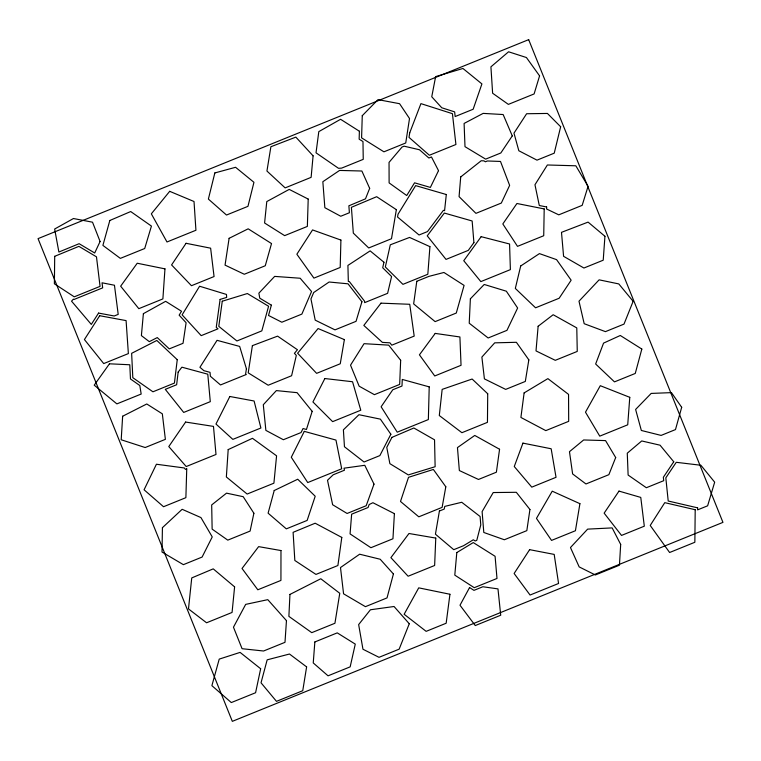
<?xml version="1.0" encoding="UTF-8"?>
<svg xmlns="http://www.w3.org/2000/svg" width="761" height="761" viewBox="0 0 761 761"><rect width="100%" height="100%" fill="white"/><g stroke="black" fill="none" stroke-linecap="round" stroke-linejoin="round"><path stroke-width="1.14" d="M280.98 550.555L280.933 580.415L257.817 589.785L242.036 568.477L258.626 546.626L280.98 550.555M487.715 393.77L487.449 422.345L461.908 432.695L439.297 415.525L442.16 389.385L472.134 379.026L487.715 393.77M695.202 509.727L694.85 542.27L669.613 552.505L650.217 525.451L664.772 502.66L695.202 509.727M697.618 507.844L697.599 509.88L707.625 505.808L714.674 482.17L700.871 465.256L676.263 462.308L665.827 477.851L668.206 501.014L697.618 507.844M54.706 256.314L54.383 283.796L74.245 296.828L100.062 286.364L96.476 256.828L78.897 246.355L54.706 256.314M162.426 527.668L162.017 552.039L183.382 564.662L202.103 557.062L212.243 536.924L200.942 517.575L182.145 509.299L162.426 527.668M544.201 208.923L543.725 235.729L517.509 246.364L502.821 223.943L516.938 203.491L544.201 208.923M546.636 206.982L546.598 209.009L558.774 214.84L582.184 205.346L588.072 186.302L575.839 165.793L547.378 164.985L534.964 184.742L539.292 205.499L546.636 206.982M340.909 240.067L340.205 267.463L313.913 278.126L296.857 254.231L312.552 229.927L340.909 240.067M429.214 386.873L428.357 419.568L397.242 432.181L381.118 406.764L392.79 389.756L401.998 386.027L402.274 379.435L429.214 386.873M186.74 468.89L185.884 497.665L163.539 506.731L144.076 489.78L156.424 464.239L184.257 467.958L185.503 469.394L186.74 468.89M308.205 199.078L307.358 226.417L284.643 235.634L264.59 223.002L266.778 201.57L289.218 189.394L308.205 199.078M359.392 131.234L359.144 139.149L362.978 141.546L363.244 159.353L341.67 168.105L338.502 168.305L316.024 152.828L318.802 131.624L340.576 119.287L359.392 131.234M362.265 115.682L361.589 137.855L383.934 151.82L405.737 142.973L409.513 118.516L399.573 103.696L378.027 99.634L362.265 115.682M400.666 360.286L399.668 384.419L374.393 394.664L359.154 386.198L350.526 365.156L364.053 343.677L388.681 345.133L400.666 360.286M435.768 538.084L434.636 565.48L408.115 576.239L390.907 557.651L408.98 533.499L435.768 538.084M470.374 298.816L469.223 323.206L488.143 337.979L506.959 330.35L517.632 308.005L506.341 291.206L484.224 284.471L470.374 298.816M289.951 594.427L288.885 616.381L311.763 632.657L334.935 623.259L339.767 593.295L320.781 578.75L289.951 594.427M394.398 513.646L392.952 538.769L370.911 547.711L350.07 533.908L351.649 514.17L368.077 507.511L369.152 504.543L372.909 502.717L394.398 513.646M620.681 544.419L619.444 565.195L595.34 574.974L579.178 566.907L570.465 547.54L587.644 529.123L612.158 527.906L620.681 544.419M122.645 416.229L121.199 439.772L145.18 447.535L165.375 439.344L162.331 413.832L146.778 403.977L122.645 416.229M228.186 449.589L226.359 476.976L247.144 494.051L273.903 483.187L276.576 455.82L252.481 438.307L228.186 449.589M286.459 620.634L284.995 642.322L263.563 651.007L242.074 648.705L233.465 627.197L245.679 604.386L267.786 599.658L286.459 620.634M164.966 268.861L162.883 298.911L138.816 308.671L120.657 286.193L137.227 263.23L164.966 268.861M604.938 236.271L603.226 260.195L583.925 268.024L563.587 256.314L561.494 232.343L588.082 222.107L604.938 236.271M629.775 397.328L627.72 424.809L599.754 436.148L585.485 412.177L600.296 385.694L629.775 397.328M314.845 641.97L313.247 662.936L328.048 675.825L350.165 666.855L355.273 644.11L337.237 632.867L314.845 641.97M429.927 246.65L427.825 274.255L402.93 284.357L385.332 266.978L390.298 244.814L409.57 237.432L429.927 246.65M460.709 176.952L459.073 196.633L475.939 213.356L501.318 203.054L509.632 185.389L500.5 161.446L487.401 160.98L485.413 161.779L483.863 160.847L481.209 160.752L460.709 176.952M538.132 326.26L536.01 350.907L555.283 360.324L577.257 351.42L576.781 327.905L553.171 314.731L538.132 326.26M456.809 552.572L454.793 575.135L474.246 587.692L496.99 578.465L495.088 556.291L473.266 542.574L456.809 552.572M143.382 313.665L141.394 335.601L149.299 341.651L157.27 337.589L169.275 348.88L183.03 343.306L186.103 322.74L179.149 315.168L181.527 311.259L165.641 301.327L143.382 313.665M313.094 155.843L311.125 177.351L285.147 187.891L266.94 171.044L270.887 146.74L295.848 137.113L313.094 155.843M234.607 586.864L232.067 612.443L206.564 622.783L188.481 608.905L191.743 577.922L213.232 568.857L234.607 586.864M446.307 194.521L444.576 210.635L443.425 210.312L427.473 231.582L419.054 234.997L397.556 217.018L398.022 214.202L415.639 185.617L446.307 194.521M177.246 359.677L174.421 383.087L152.942 391.801L132.814 377.684L131.634 353.323L156.823 340.462L177.246 359.677M178.16 372.1L176.638 384.743L165.289 389.347L183.705 412.433L210.293 401.656L207.782 374.193L181.869 367.183L178.16 372.1M449.941 594.255L446.165 623.23L426.15 631.354L404.139 614.27L418.731 587.853L449.941 594.255M524.12 392.904L520.905 417.447L545.799 430.621L568.686 421.337L568.553 394.398L547.882 378.626L524.12 392.904M220.1 299.415L216.248 327.382L218.026 328.819L201.199 335.649L182.126 314.854L199.591 286.231L226.464 294.44L226.654 297.408L220.1 299.415M222.269 301.223L218.797 326.364L236.909 340.976L261.822 330.873L268.585 306.264L247.363 293.537L222.269 301.223M341.794 537.418L337.903 565.509L315.958 574.412L294.83 560.477L293.109 532.329L315.168 523.216L341.794 537.418M499.568 449.256L496.381 472.2L478.488 479.459L459.349 470.545L457.456 447.601L474.759 435.444L499.568 449.256M416.79 281.285L413.642 303.896L435.121 321.627L456.286 313.037L464.077 285.394L443.939 272.476L428.919 276.376L416.79 281.285M529.932 509.49L526.831 530.636L504.343 539.758L483.796 532.472L482.113 511.611L493.223 492.548L516.319 492.3L529.932 509.49M229.109 238.317L225.047 265.123L244.3 274.255L265.266 265.751L271.525 243.568L248.172 228.823L229.109 238.317M246.421 368.743L245.603 374.06L246.298 374.488L220.509 384.952L210.378 376.257L210.026 372.338L203.881 370.674L199.934 367.287L217.047 340.329L239.667 346.426L246.421 368.743M252.386 345.646L248.21 372.852L268.195 385.228L291.606 375.734L296.324 355.377L294.421 353.361L297.437 349.727L277.594 336.134L252.386 345.646M409.722 132.823L409.018 137.389L429.385 155.254L455.915 144.495L452.424 113.674L420.928 103.629L409.722 132.823M306.616 666.893L302.754 690.703L276.49 701.357L261.033 682.807L267.168 659.835L289.484 654.022L306.616 666.893M528.838 359.858L525.318 381.432L505.685 389.394L484.405 378.883L481.884 357.061L494.717 342.84L516.386 342.298L528.838 359.858M396.357 209.665L391.487 238.735L368.724 247.962L353.332 233.123L351.392 207.315L376.666 196.699L396.357 209.665M579.92 503.677L575.421 530.74L551.544 540.415L536.467 518.393L552.239 491.178L579.92 503.677M344.381 339.615L340.253 363.768L316.624 373.356L297.608 353.237L318.088 328.543L344.381 339.615M439.411 511.021L435.435 534.193L453.756 549.68L463.563 545.704L473.313 539.777L475.216 540.976L476.786 540.339L480.771 524.881L480.096 516.5L461.737 502.27L444.719 506.407L444.243 509.061L439.411 511.021M445.813 486.783L442.122 507.368L418.807 516.824L400.495 501.461L408.514 477.328L433.351 469.451L445.813 486.783M435.634 76.623L431.753 96.771L441.76 107.767L454.64 111.877L455.164 116.538L473.152 109.242L481.913 83.919L462.935 68.471L435.634 76.623M253.889 513.247L250.103 531.083L227.777 540.139L212.138 529.123L211.682 504.933L226.531 493.147L243.206 496.695L253.889 513.247M260.662 668.748L255.582 692.729L231.315 702.565L211.891 685.661L219.225 659.112L240.096 652.396L260.662 668.748M383.944 262.241L382.707 267.758L391.582 276.528L387.615 293.327L364.652 302.64L364.586 301.242L349.318 281.551L348.329 281.456L347.91 265.427L370.131 250.883L383.944 262.241M520.695 265.989L515.321 288.429L535.573 307.805L559.154 298.245L571.15 280.2L556.576 259.644L539.435 253.613L520.695 265.989M560.657 126.764L554.236 153.17L537 160.152L518.831 150.754L513.979 133.146L526.622 113.741L547.425 113.446L560.657 126.764M214.84 172.947L208.381 199.078L226.502 215.04L247.962 206.336L253.946 182.307L235.577 167.287L214.84 172.947M393.418 573.975L387.026 597.908L365.432 606.669L343.572 593.818L340.49 567.554L359.639 554.208L380.196 559.249L393.418 573.975M641.827 349.052L635.264 373.451L614.479 381.879L595.644 364.005L603.559 343.116L620.291 335.487L641.827 349.052M274.217 490.522L268.1 513.171L286.317 528.866L307.149 520.419L315.206 496.239L297.722 479.23L274.217 490.522M271.363 305.142L268.528 315.463L281.827 322.226L301.879 314.093L311.553 291.511L300.176 278.241L274.664 276.395L258.873 293.175L259.777 298.188L271.363 305.142M109.822 220.49L102.897 245.403L120.352 258.379L144.714 248.505L151.429 226.084L130.702 211.548L109.822 220.49M681.685 407.297L675.483 429.585L661.109 435.416L641.342 430.469L635.616 409.447L651.188 393.418L671.44 392.628L681.685 407.297M361.932 301.746L356.043 321.332L335.002 329.865L315.206 320.143L310.954 298.959L313.703 292.538L329.104 282.008L348.024 283.815L361.932 301.746M539.578 75.872L534.108 93.945L508.377 104.381L492.624 93.232L490.921 66.835L508.576 51.786L526.422 57.532L539.578 75.872M312.181 411.33L306.445 429.48L303.049 428.548L301.033 432.552L283.358 439.725L265.874 430.384L263.296 404.728L276.367 390.593L297.085 392.666L312.181 411.33M374.003 484.12L366.184 505.723L347.102 513.466L332.633 504.743L327.506 480.277L333.185 474.797L344.438 470.231L344.029 468.177L364.776 465.294L374.003 484.12M522.94 443.13L514.265 466.522L531.787 487.145L556.034 477.309L551.164 448.771L522.94 443.13M369.665 188.357L365.489 198.83L348.871 205.812L349.394 212.747L340.738 216.257L324.852 207.696L322.845 181.708L339.577 170.426L361.884 171.016L369.665 188.357M409.275 623.754L399.145 649.162L379.026 657.323L362.959 649.238L358.65 624.581L370.426 609.77L394.046 606.498L409.275 623.754M615.687 457.542L608.867 474.674L585.96 483.967L572.614 473.922L569.475 451.682L583.649 439.963L605.547 440.6L615.687 457.542M633.142 301.289L624.001 324.11L605.433 331.634L584.191 323.71L578.988 301.194L599.116 279.839L618.788 283.92L633.142 301.289M100.091 241.503L94.697 252.985L79.125 243.701L58.882 252.034L54.649 229.023L73.456 218.521L92.519 222.193L100.091 241.503M438.517 170.654L430.384 187.415L414.564 182.821L406.735 195.539L389.118 182.897L389.042 162.388L402.065 147.016L404.12 146.188L419.473 149.755L428.881 158.012L431.468 156.966L438.517 170.654M304.295 431.363L291.292 457.266L307.739 482.56L341.699 468.786L335.972 440.077L304.295 431.363M229.841 396.491L215.972 424.029L232.837 439.382L260.899 428.005L254.098 400.999L229.841 396.491M324.852 378.54L312.933 401.951L332.633 421.642L360.79 410.227L352.543 381.746L324.852 378.54M390.859 434.255L379.863 455.592L364.053 462.003L344.457 446.755L343.392 429.832L358.926 414.707L380.386 419.14L390.859 434.255M391.925 437.375L386.769 447.382L389.879 463.658L408.305 474.912L435.13 466.721L434.541 439.81L413.86 427.996L391.925 437.375M469.575 587.53L459.996 605.233L475.264 625.552L500.719 615.23L497.979 588.89L482.855 586.75L473.96 590.365L469.575 587.53M98.559 313.085L91.301 324.414L71.544 301.175L73.408 299.149L73.95 299.501L102.668 287.858L102.05 282.797L114.454 285.242L118.202 314.379L114.226 315.986L98.559 313.085M99.691 315.72L84.423 339.549L103.715 363.587L128.371 353.589L126.088 320.6L99.691 315.72M529.627 549.661L514.122 573.499L530.065 595.035L558.564 583.478L554.189 554.408L529.627 549.661M186.065 243.292L171.586 264.933L191.458 285.708L214.06 276.547L210.626 248.181L186.065 243.292M512.277 135.896L500.824 152.98L485.651 159.135L465 146.673L464.096 123.444L483.149 113.389L503.154 114.54L512.277 135.896M618.997 491.102L604.148 513.152L621.528 535.43L644.31 526.184L640.772 497.418L618.997 491.102M673.751 461.784L663.354 477.271L663.706 480.695L646.346 487.734L628.12 475.054L627.273 453.195L641.732 440.952L660.063 445.195L673.751 461.784M185.608 422.051L168.79 446.564L186.217 466.55L216 454.469L213.48 426.398L185.608 422.051M109.46 363.806L94.221 385.171L116.88 403.891L141.175 394.046L139.815 385.523L130.473 378.968L129.789 364.766L109.46 363.806M473.903 242.626L468.291 250.379L446.022 259.406L427.235 235.862L444.338 213.051L472.153 220.985L473.903 242.626M481.152 236.671L463.753 260.7L480.838 281.608L510.393 269.622L509.566 243.996L481.152 236.671M435.216 333.404L419.435 354.826L434.74 375.972L461.042 365.299L459.91 336.971L435.216 333.404M380.995 303.154L363.825 325.423L382.383 342.383L389.927 342.83L391.791 345.18L414.193 336.096L409.732 304.286L380.995 303.154M169.693 191.325L151.334 213.831L166.992 241.979L195.929 230.25L194.026 201.513L169.693 191.325M528.676 39.648L38.05 238.631L232.324 721.352L722.95 522.369L528.676 39.648"/></g></svg>
